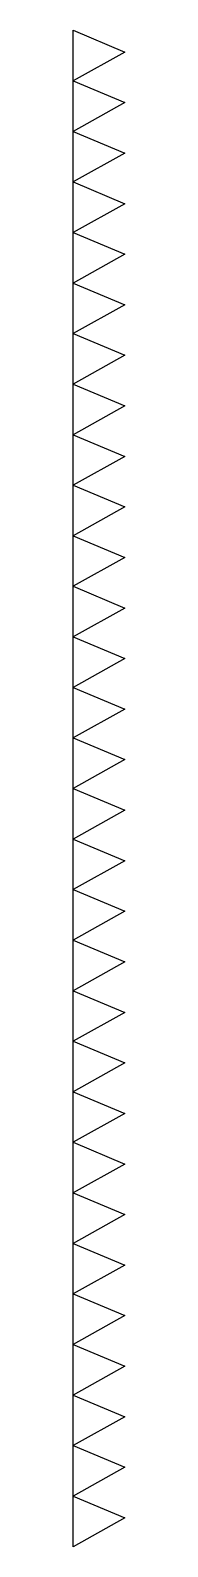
# Model space of a CAD drawing. Header units: millimetres. Extents: x 0 to 0.9, y 0 to 26.4.
import ezdxf

# ---------------------------------------------------------------- set-up
doc = ezdxf.new("R2010")
doc.units = ezdxf.units.MM

msp = doc.modelspace()

# ---------------------------------------------------------------- linework, layer by layer
for points in [[(0, 26.4), (0.89, 26.022), (0, 25.52)], [(0, 25.52), (0.89, 25.142), (0, 24.64)], [(0, 24.64), (0.89, 24.262), (0, 23.76)], [(0, 23.76), (0.89, 23.382), (0, 22.88)], [(0, 22.88), (0.89, 22.502), (0, 22)], [(0, 22), (0.89, 21.622), (0, 21.12)], [(0, 21.12), (0.89, 20.742), (0, 20.24)], [(0, 20.24), (0.89, 19.862), (0, 19.36)], [(0, 19.36), (0.89, 18.982), (0, 18.48)], [(0, 18.48), (0.89, 18.102), (0, 17.6)], [(0, 17.6), (0.89, 17.222), (0, 16.72)], [(0, 16.72), (0.89, 16.342), (0, 15.84)], [(0, 15.84), (0.89, 15.462), (0, 14.96)], [(0, 14.96), (0.89, 14.582), (0, 14.08)], [(0, 14.08), (0.89, 13.702), (0, 13.2)], [(0, 13.2), (0.89, 12.822), (0, 12.32)], [(0, 12.32), (0.89, 11.942), (0, 11.44)], [(0, 11.44), (0.89, 11.062), (0, 10.56)], [(0, 10.56), (0.89, 10.182), (0, 9.68)], [(0, 9.68), (0.89, 9.302), (0, 8.8)], [(0, 8.8), (0.89, 8.422), (0, 7.92)], [(0, 7.92), (0.89, 7.542), (0, 7.04)], [(0, 7.04), (0.89, 6.662), (0, 6.16)], [(0, 6.16), (0.89, 5.782), (0, 5.28)], [(0, 5.28), (0.89, 4.902), (0, 4.4)], [(0, 4.4), (0.89, 4.022), (0, 3.52)], [(0, 3.52), (0.89, 3.142), (0, 2.64)], [(0, 2.64), (0.89, 2.262), (0, 1.76)], [(0, 1.76), (0.89, 1.382), (0, 0.88)], [(0, 0.88), (0.89, 0.502), (0, 0)]]:
    msp.add_lwpolyline(points, close=True)

doc.saveas('drawing.dxf')
